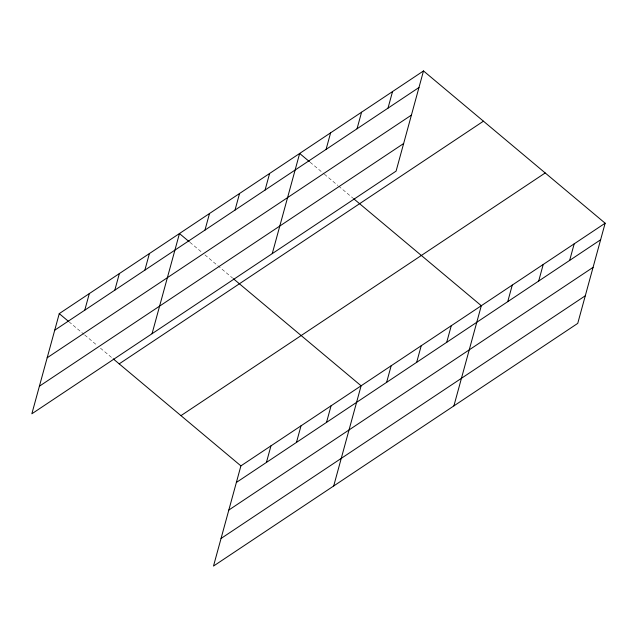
<?xml version="1.0" encoding="UTF-8"?>
<svg xmlns="http://www.w3.org/2000/svg" width="637" height="637" viewBox="0 0 637 637"><rect width="100%" height="100%" fill="white"/><g stroke="black" fill="none" stroke-linecap="round" stroke-linejoin="round"><path stroke-width="0.48" stroke-dasharray="3.19 2.39" d="M310.147 162.244L323.636 173.551M324.384 174.18L337.873 185.486M338.621 186.115L352.858 198.051M189.945 242.331L201.937 252.379M204.931 254.896L232.656 278.13M68.995 321.789L83.98 334.353M84.729 334.982L97.469 345.66M100.463 348.168L112.454 358.217"/><path stroke-width="0.96" d="M423.501 70.938L59.257 313.627L31.85 413.795L396.095 171.114L423.501 70.938L605.15 223.205L577.743 323.373L213.499 566.062L240.905 465.886L605.15 223.205M84.769 310.171L89.307 293.601M114.819 290.154L119.358 273.584M144.87 270.128L149.4 253.558M152.052 333.708L179.451 233.54L189.197 241.702M204.971 230.084L209.501 213.514M235.021 210.067L239.552 193.497M265.072 190.041L269.602 173.479M272.254 253.622L299.653 153.453L309.399 161.615M326.08 149.392L330.619 132.822M357.046 128.762L361.577 112.2M266.425 462.438L270.956 445.868M296.476 442.412L301.006 425.842M388.005 108.139L392.535 91.569M326.526 422.395L331.057 405.825M333.7 485.975L361.107 385.799L233.405 278.759M386.627 382.351L391.158 365.781M416.678 362.326L421.208 345.764M446.72 342.308L451.259 325.738M453.902 405.888L481.309 305.72L353.607 198.672M507.737 301.659L512.267 285.089M538.695 281.028L543.226 264.459M569.653 260.398L574.192 243.828M54.718 330.197L418.971 87.508M47.17 357.779L411.422 115.098M39.398 386.205L403.643 143.524M119.199 363.87L483.443 121.189M180.956 415.642L545.208 172.953M236.375 482.456L600.619 239.767M228.826 510.046L593.071 267.357M221.047 538.472L585.292 295.783M59.257 313.627L68.247 321.159M113.203 358.846L240.905 465.886"/></g></svg>
